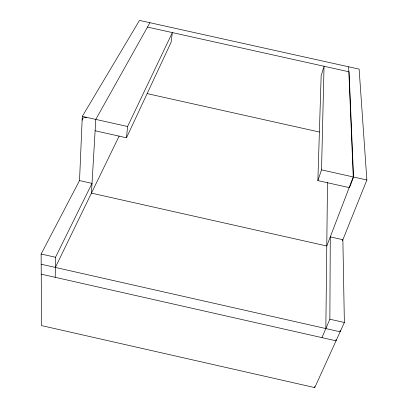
<?xml version="1.0" encoding="UTF-8"?>
<svg xmlns="http://www.w3.org/2000/svg" width="408" height="408" viewBox="0 0 408 408"><rect width="100%" height="100%" fill="white"/><g stroke="black" fill="none" stroke-linecap="round" stroke-linejoin="round"><path stroke-width="0.61" d="M321.932 337.63L329.863 319.219L330.281 236.875L342.868 239.7L344.367 322.493L314.757 387.6L41.519 325.599L41.132 254.021L79.529 180.571L82.294 116.382L139.5 20.4L359.122 69.125L366.869 179.999L342.414 240.837M325.844 328.552L327.507 182.34M55.218 277.318L55.508 257.264L92.024 183.376L79.529 180.571M317.868 180.601L321.53 169.861L324.044 66.264L321.147 75.755L317.868 180.601L349.452 187.665L353.542 177.021L349.059 71.813L147.482 27.076M314.757 387.6L314.792 386.351M126.49 137.787L127.582 126.506L172.36 32.599L171.044 42.417L126.49 137.787L95.12 130.769M55.361 267.434L119.156 136.068M149.925 22.715L95.788 119.401L91.448 193.127L326.783 246.004L353.262 176.955L348.631 66.8M147.324 93.656L319.357 132.014M82.294 116.382L127.582 126.506M321.53 169.861L366.869 179.999M41.132 254.021L55.508 257.264M329.863 319.219L344.367 322.493M41.188 264.231L340.139 331.786L340.129 330.521M41.239 274.161L336.034 340.818L336.029 339.548M82.13 120.217A4.712 3.662 29.5 0 1 86.792 117.392"/></g></svg>
